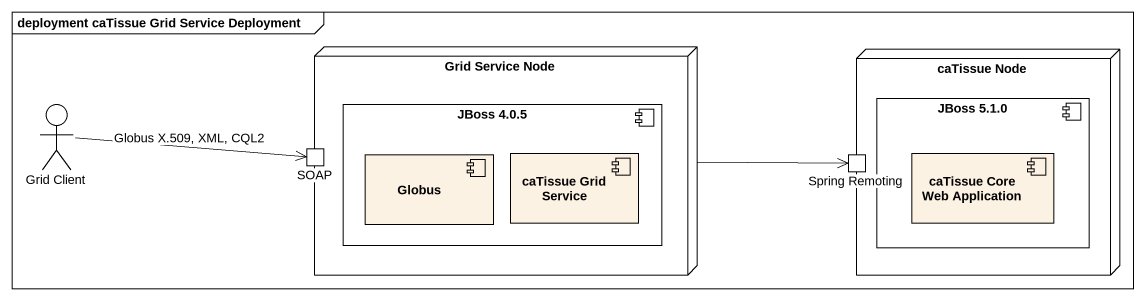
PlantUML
@startuml
mainframe deployment caTissue Grid Service Deployment
node "Grid Service Node" as Grid_Service_Node {
  component "JBoss 4.0.5" as JBoss_4_0_5 {
    component Globus
    component "caTissue Grid Service" as caTissue_Grid_Service
  }
  port SOAP
}
node "caTissue Node" as caTissue_Node {
  component "JBoss 5.1.0" as JBoss_5_1_0 {
    component "caTissue Core Web Application" as caTissue_Core_Web
  }
  port "Spring Remoting" as Spring_Remoting
}
actor "Grid Client" as Grid_Client
Grid_Service_Node -right-> Spring_Remoting
Grid_Client -right-> SOAP : Globus X.509, XML, CQL2
@enduml
